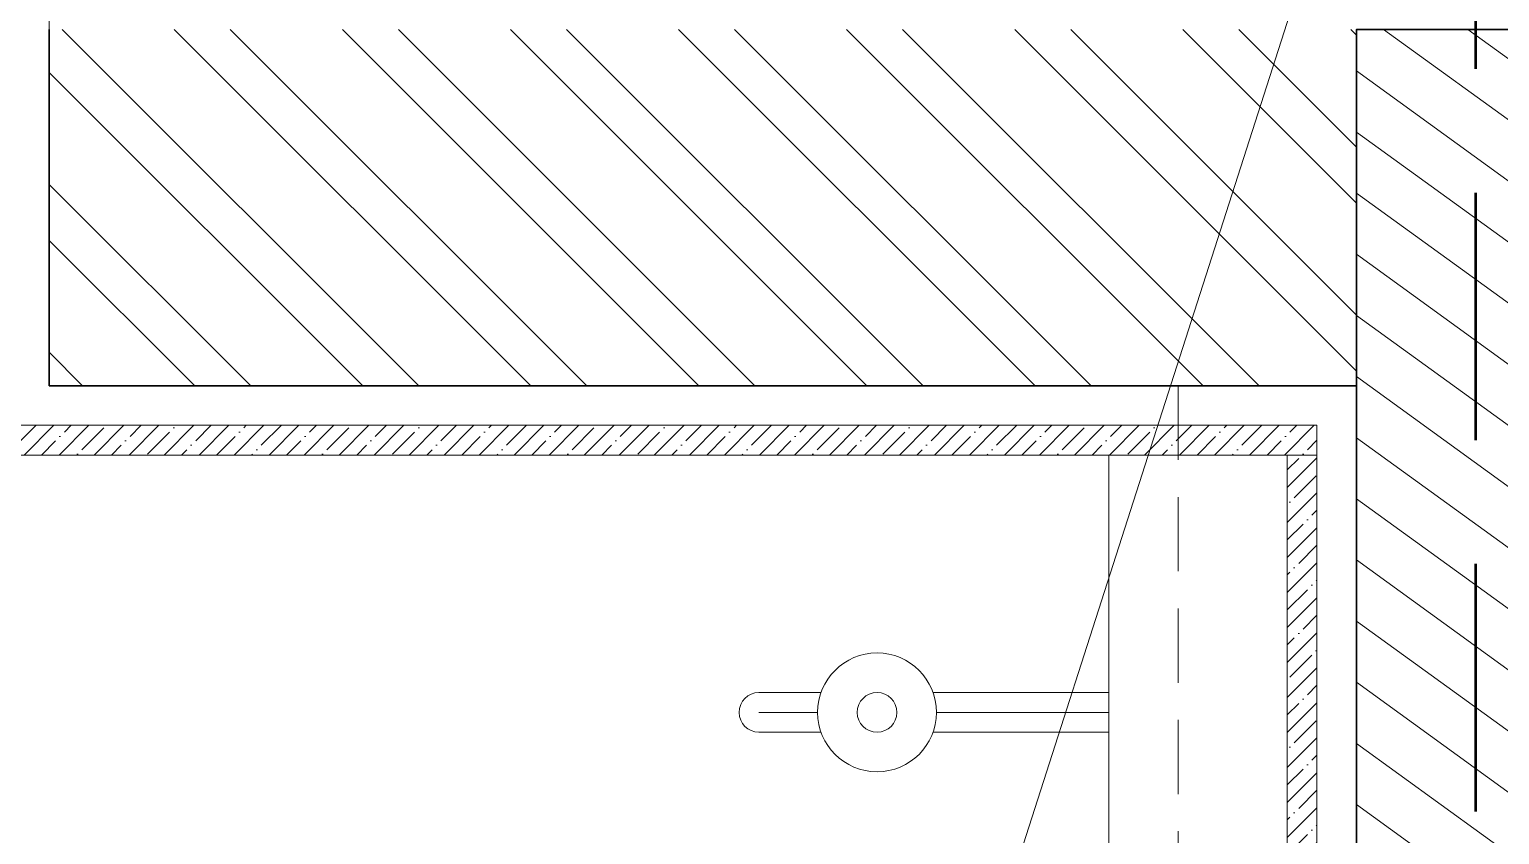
# Model space of a CAD drawing. Header units: inches. Extents: x -190799 to -189704, y -49100 to -46985.
# Drawn here: x -190022.61 to -189985.5, y -47392.7 to -47372.37 of the extents above; entities that cross this region are included whole.
import ezdxf

# ---------------------------------------------------------------- set-up
doc = ezdxf.new("R2010")
doc.units = ezdxf.units.IN
doc.header["$LTSCALE"] = 25
doc.header["$MEASUREMENT"] = 0
doc.linetypes.add('DASHED2', pattern=[0.375, 0.25, -0.125])
for name, color, linetype, lineweight in [('COLUMN', 1, 'Continuous', 30), ('COLUMNHATCH', 8, 'Continuous', 0), ('cross', 1, 'Continuous', 13), ('hidden', 7, 'DASHED2', 5), ('PP-BEAM', 104, 'DASHED2', 50), ('PP-TOILET 4', 3, 'Continuous', 13), ('PP-TOILET 7', 3, 'Continuous', 13), ('PP-WALL', 7, 'Continuous', 30), ('SANITARY', 212, 'Continuous', 5), ('sechatch', 8, 'Continuous', 0), ('TOILET ELE', 7, 'Continuous', 13)]:
    doc.layers.add(name, color=color, linetype=linetype, lineweight=lineweight)
pattern_1 = [(45, (439.4718201571377, -562.5711470129536), (-0.4419417382415922, 0.4419417382415923), []), (45, (439.9137618946261, -562.5711470129536), (-0.4419417382415922, 0.4419417382415923), [0.78125, -0.15625, 0, -0.15625])]

# ---------------------------------------------------------------- blocks, each defined once
blk = doc.blocks.new('TAP')
at = {"layer": 'SANITARY', "ltscale": 30}
for p, q in [((-0.5000000000004547, -4.440015269430319), (-0.5000000000004547, 0)), ((0, -4.354228831803312), (0, 0)), ((0.5000000000004547, -4.440015269430319), (0.5000000000004547, 0)), ((-0.5, -8.835384059757644), (-0.5, -7.268442394176303)), ((0, -8.835384059757644), (0, -7.354228831803312)), ((0.5, -8.835384059757644), (0.5, -7.268442394176418))]:
    blk.add_line(p, q, dxfattribs=at)
at = {"layer": 'SANITARY', "linetype": 'Continuous', "ltscale": 30}
for radius in [1.5, 0.5]:
    blk.add_circle((0, -5.854228831803312), radius, dxfattribs=at)
at = {"layer": 'SANITARY', "ltscale": 30}
blk.add_arc((0, -8.835384059757644), 0.5, 180, 0, dxfattribs=at)

msp = doc.modelspace()

# ---------------------------------------------------------------- hatches: boundary and pattern name
at = {"layer": 'COLUMNHATCH', "ltscale": 5}
h = msp.add_hatch(dxfattribs=at)
h.set_pattern_fill('ANSI31', color=256, scale=10, angle=99.05005462872136, style=0)
h.set_pattern_definition([(144.0500546287213, (141.962397418858, -2979.542852115272), (-0.7338478202626239, -1.011912731758918), [])])
h.paths.add_polyline_path([(-189977.110429467, -47396.36745093992), (-189977.110429467, -47372.36745093991), (-189989.110429467, -47372.36745093991), (-189989.110429467, -47396.36745093992)])
at = {"layer": 'sechatch', "ltscale": 30}
h = msp.add_hatch(dxfattribs=at)
h.set_pattern_fill('ANSI32,_O', color=256, scale=8, angle=270)
h.set_pattern_definition([(315, (-190005.5472014655, -48317.74396592096), (2.121320343559643, 2.121320343559641), []), (315, (-190005.5472014655, -48319.15817948098), (2.121320343559643, 2.121320343559641), [])])
h.paths.add_polyline_path([(-189989.110429467, -47372.36745093933), (-190013.110429467, -47372.36745093933), (-190022.110429467, -47372.36745093933), (-190022.110429467, -47381.36745093932), (-189989.110429467, -47381.36745093935)])
at = {"layer": 'sechatch'}
h = msp.add_hatch(dxfattribs=at)
h.set_pattern_fill('ANSI35', color=256, scale=2.5, style=0)
h.set_pattern_definition(pattern_1)
h.paths.add_polyline_path([(-189990.1104294669, -47382.36745093936), (-190023.110429467, -47382.36745093932), (-190023.860429467, -47383.11745093932), (-189990.1104294669, -47383.11745093936)])
h = msp.add_hatch(dxfattribs=at)
h.set_pattern_fill('ANSI35', color=256, scale=2.5, style=0)
h.set_pattern_definition(pattern_1)
h.paths.add_polyline_path([(-189990.1104294669, -47383.11745093936), (-189990.8604294669, -47383.11745093936), (-189990.860429467, -47423.11745093942), (-189990.110429467, -47423.11745093942)])

# ---------------------------------------------------------------- linework, layer by layer
at = {"layer": 'COLUMN'}
msp.add_lwpolyline([(-189977.110429467, -47396.36745093932), (-189977.110429467, -47372.36745093933), (-189989.110429467, -47372.36745093933), (-189989.110429467, -47396.36745093932)], close=True, dxfattribs=at)
at = {"layer": 'cross'}
msp.add_lwpolyline([(-189986.1104294671, -47357.36745093879), (-190015.3057493243, -47448.3759112671), (-189986.8604294671, -47493.86745093912)], dxfattribs=at)
at = {"layer": 'hidden', "ltscale": 0.3}
msp.add_line((-189993.610429467, -47381.36745093935), (-189993.610429467, -47424.86745093942), dxfattribs=at)
at = {"layer": 'PP-BEAM'}
msp.add_line((-189986.1104294671, -47348.36745093913), (-189986.1104294671, -47634.86745093913), dxfattribs=at)
at = {"layer": 'PP-TOILET 4', "ltscale": 30}
msp.add_lwpolyline([(-189989.110429467, -47424.86745093932), (-189989.110429467, -47381.36745093935), (-190022.110429467, -47381.36745093935), (-190022.110429467, -47357.36745093883), (-190083.610429467, -47357.36745093883), (-190083.6104294671, -47424.86745093931)], close=True, dxfattribs=at)
at = {"layer": 'PP-TOILET 7', "color": 3, "ltscale": 30}
msp.add_lwpolyline([(-190081.8604294671, -47359.11745093904), (-190023.860429467, -47359.11745093904), (-190023.860429467, -47383.11745093932), (-189990.8604294669, -47383.11745093936), (-189990.8604294669, -47423.11745093942), (-190081.8604294671, -47423.11745093942), (-190081.8604294671, -47359.11745093904)], dxfattribs=at)
at = {"layer": 'PP-WALL', "ltscale": 10}
for q in [(-190022.110429467, -47372.36745093933), (-189989.110429467, -47381.36745093935)]:
    msp.add_line((-190022.110429467, -47381.36745093932), q, dxfattribs=at)
at = {"layer": 'TOILET ELE', "ltscale": 30}
for p, q in [((-190023.110429467, -47382.36745093932), (-189990.1104294669, -47382.36745093936)), ((-189990.1104294669, -47382.36745093936), (-189990.110429467, -47423.86745093942)), ((-190023.860429467, -47383.11745093932), (-189990.110429467, -47383.11745093936)), ((-189995.360429467, -47383.11745093936), (-189995.360429467, -47423.11745093945)), ((-189990.8604294669, -47383.11745093936), (-189990.860429467, -47423.11745093942))]:
    msp.add_line(p, q, dxfattribs=at)

# ---------------------------------------------------------------- block references
at = {"layer": 'SANITARY', "ltscale": 30, "xscale": -1, "rotation": 270}
msp.add_blockref('TAP', (-189995.3604292898, -47389.61745093975), dxfattribs=at)

doc.saveas('drawing.dxf')
